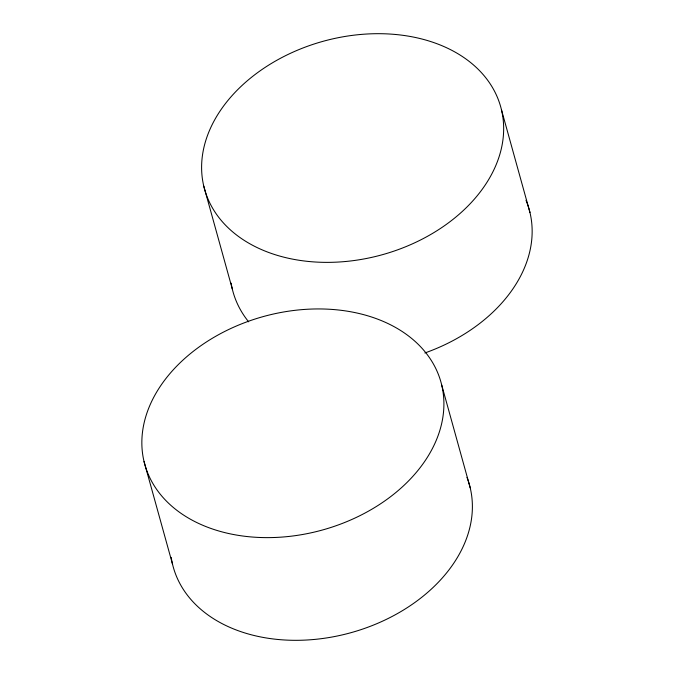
<?xml version="1.0" encoding="UTF-8"?>
<svg xmlns="http://www.w3.org/2000/svg" width="674" height="674" viewBox="0 0 674 674"><rect width="100%" height="100%" fill="white"/><g stroke="black" fill="none" stroke-linecap="round" stroke-linejoin="round"><path stroke-width="1.01" d="M501.473 109.82A153.689 110.738 -15.5 0 1 300.427 260.467A153.689 110.738 -15.5 0 1 256.019 73.803A153.689 110.738 -15.5 0 1 501.473 109.82L529.958 212.512M441.714 385.065A153.689 110.738 -15.5 0 1 240.66 535.72A153.689 110.738 -15.5 0 1 196.26 349.056A153.689 110.738 -15.5 0 1 441.714 385.065L470.191 487.757M203.809 186.243L232.286 288.935M144.042 461.488L172.527 564.18M525.99 200.288A153.689 110.738 -15.5 0 1 424.873 352.974M248.639 321.818A153.689 110.738 -15.5 0 1 231.123 283.114M466.964 477.377A153.689 110.738 -15.5 0 1 349.646 633.046A153.689 110.738 -15.5 0 1 171.213 557.381"/></g></svg>
